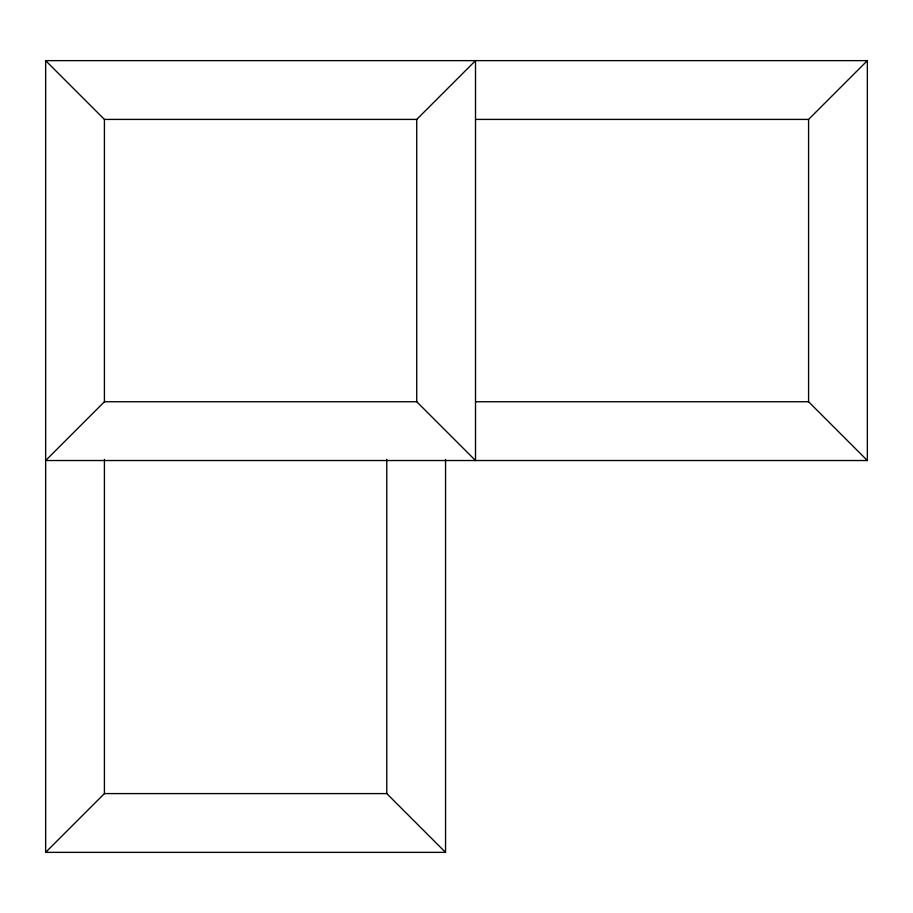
<?xml version="1.0" encoding="UTF-8"?>
<svg xmlns="http://www.w3.org/2000/svg" width="913" height="913" viewBox="0 0 913 913"><rect width="100%" height="100%" fill="white"/><g stroke="black" fill="none" stroke-linecap="round" stroke-linejoin="round"><path stroke-width="1.37" d="M45.65 60.635L104.424 119.409L416.739 119.409L475.513 60.635L475.513 460.529L416.739 401.754L104.424 401.754L45.65 460.529L867.35 460.529L867.35 60.635L45.65 60.635L45.65 852.365L445.555 852.365L445.555 459.319M45.65 852.365L104.424 793.591L104.424 459.296M475.901 119.409L808.576 119.409L867.35 60.635M475.901 401.754L808.576 401.754L867.35 460.529M104.424 793.591L386.781 793.591L445.555 852.365M808.576 119.409L808.576 401.754M416.739 119.409L416.739 401.754M386.781 459.296L386.781 793.591M104.424 119.409L104.424 401.754"/></g></svg>
